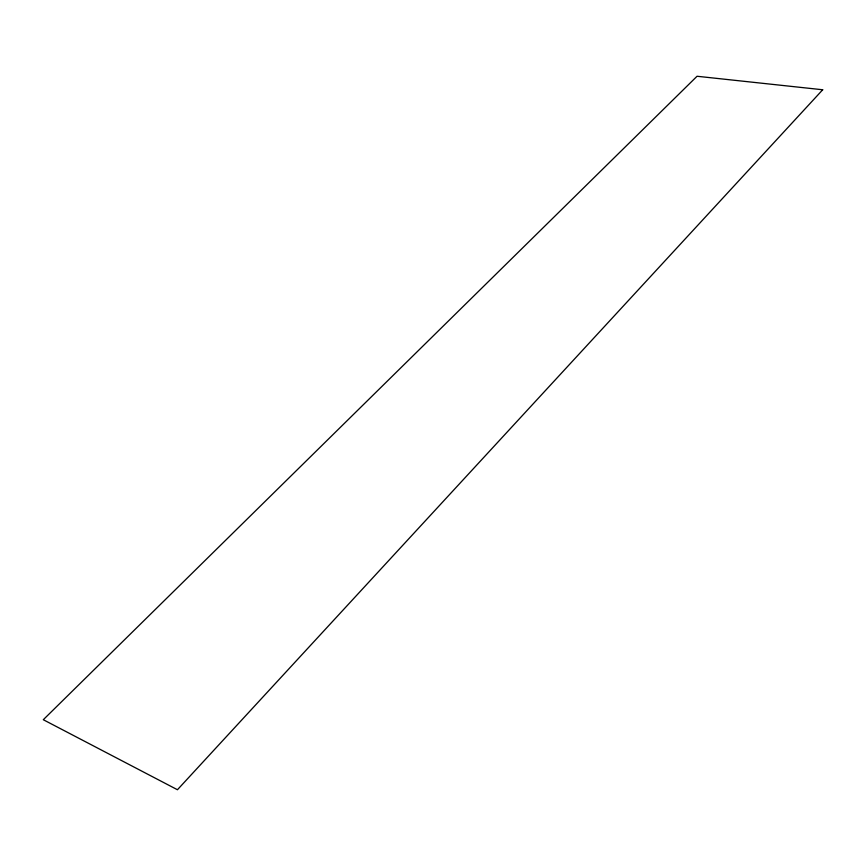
<?xml version="1.0" encoding="UTF-8"?>
<svg xmlns="http://www.w3.org/2000/svg" width="866" height="866" viewBox="0 0 866 866"><rect width="100%" height="100%" fill="white"/><g stroke="black" fill="none" stroke-linecap="round" stroke-linejoin="round"><path stroke-width="1.3" d="M822.7 89.761L177.443 789.738L43.3 719.722L697.043 76.262L822.7 89.761"/></g></svg>
